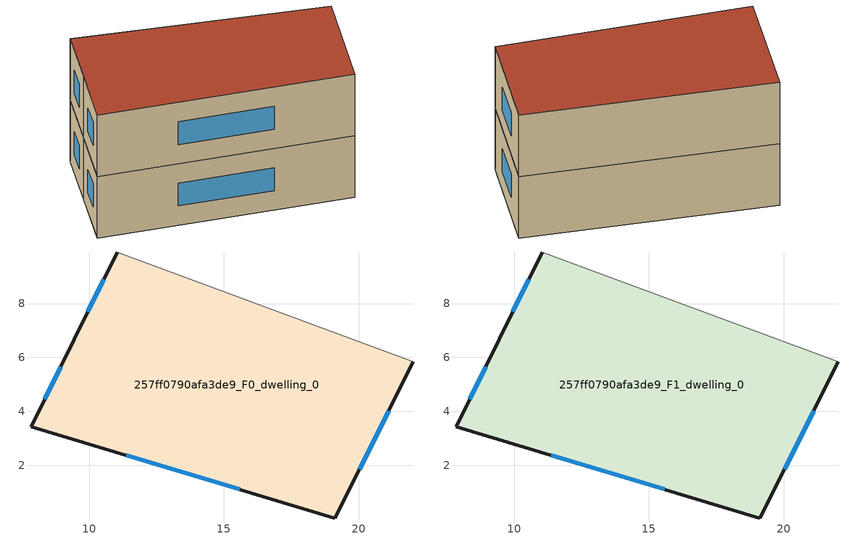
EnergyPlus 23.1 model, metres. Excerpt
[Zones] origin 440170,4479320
257ff0790afa3de9_F0_dwelling_0
 floor ground (EU_floor_Construction): 22.04,5.84 19.13,0.04 7.84,3.42 9.44,6.67 11.04,9.91 z0
 wall outside (EU_wall_Construction): 11.04,9.91 9.44,6.67 7.84,3.42 19.13,0.04 22.04,5.84 z0:3
 wall adiabatic (EU_wall_Construction): 22.04,5.84 11.04,9.91 z0:3
 window (EU_Window_Construction): 10.54,8.9 9.94,7.69 / 20.04,1.85 21.13,4.02 / 11.38,2.36 15.59,1.1 / 8.94,5.66 8.34,4.44 z0.94:2.06
257ff0790afa3de9_F1_dwelling_0
 floor to 257ff0790afa3de9_F0_dwelling_0 (EU_floor_Construction): 22.04,5.84 19.13,0.04 7.84,3.42 9.44,6.67 11.04,9.91 z3
 wall outside (EU_wall_Construction): 11.04,9.91 9.44,6.67 7.84,3.42 19.13,0.04 22.04,5.84 z3:6
 wall adiabatic (EU_wall_Construction): 22.04,5.84 11.04,9.91 z3:6
 window (EU_Window_Construction): 10.54,8.9 9.94,7.69 / 20.04,1.85 21.13,4.02 / 11.38,2.36 15.59,1.1 / 8.94,5.66 8.34,4.44 z3.94:5.06
 roof outside (EU_roof_Construction): 19.13,0.04 22.04,5.84 11.04,9.91 9.44,6.67 7.84,3.42 z6
[Building]
EU S2 Campaign: North Axis=0; Terrain=City; Solar Distribution=FullExterior
[Site:Location]
Madrid: Latitude=40.5; Longitude=-3.5; Time Zone=1; Elevation=609
[SizingPeriod:WeatherFileDays]
AnnualSizingPeriod: Begin Month=1; Begin Day of Month=1; End Month=12; End Day of Month=31; Day of Week for Start Day=Monday; Use Weather File Daylight Saving Period=No; Use Weather File Rain and Snow Indicators=No
[MATERIAL]
EU_InternalMass_Material: Roughness=MediumRough; Thickness=0.1; Conductivity=1; Density=1800; Specific Heat=900; Thermal Absorptance=0.9; Solar Absorptance=0.7; Visible Absorptance=0.7
[MATERIAL:NOMASS] Roughness=MediumRough; Thermal Absorptance=0.9; Solar Absorptance=0.7; Visible Absorptance=0.7
Name | Thermal Resistance
EU_wall_NoMass | 0.461255
EU_roof_NoMass | 0.289352
EU_floor_NoMass | 0.631313
[WINDOWMATERIAL:SIMPLEGLAZINGSYSTEM]
EU_Window_SimpleGlazing: UFactor=3.792; Solar Heat Gain Coefficient=0.85; Visible Transmittance=0.85
[CONSTRUCTION]
EU_wall_Construction: EU_wall_NoMass
EU_roof_Construction: EU_roof_NoMass
EU_floor_Construction: EU_floor_NoMass
EU_Window_Construction: EU_Window_SimpleGlazing
EU_InternalMass_Construction: EU_InternalMass_Material
[ZONE] Type=1; Multiplier=1; Ceiling Height=autocalculate; Floor Area=autocalculate; Part of Total Floor Area=Yes
Name | Volume
257ff0790afa3de9_F0_dwelling_0 | 239.735
257ff0790afa3de9_F1_dwelling_0 | 239.736
[INTERNALMASS] Construction=EU_InternalMass_Construction; Surface Area=79.9118
Name | Zone or ZoneList
257ff0790afa3de9_F0_dwelling_0_EU_InternalMass | 257ff0790afa3de9_F0_dwelling_0
257ff0790afa3de9_F1_dwelling_0_EU_InternalMass | 257ff0790afa3de9_F1_dwelling_0
[OTHEREQUIPMENT] Fuel Type=Electricity; Design Level Calculation Method=Watts/Area; Power per Zone Floor Area=1; Fraction Latent=0; Fraction Radiant=0; Fraction Lost=0; Carbon Dioxide Generation Rate=0; EndUse Subcategory=EU_Step8_InternalGains
Name | Zone or ZoneList or Space or SpaceList | Schedule
EU_Step8_InternalGain_257ff0790afa3de9_F0_dwelling_0_f000 | 257ff0790afa3de9_F0_dwelling_0 | EU_Step8_GainSchedule_257ff0790afa3de9_F0_dwelling_0_f000
EU_Step8_InternalGain_257ff0790afa3de9_F1_dwelling_0_f000 | 257ff0790afa3de9_F1_dwelling_0 | EU_Step8_GainSchedule_257ff0790afa3de9_F1_dwelling_0_f000
[ZONEVENTILATION:DESIGNFLOWRATE] Schedule=EU_AlwaysOn; Design Flow Rate Calculation Method=AirChanges/Hour; Air Changes per Hour=0.64; Ventilation Type=Natural; Fan Pressure Rise=0; Fan Total Efficiency=1; Constant Term Coefficient=1; Temperature Term Coefficient=0; Velocity Term Coefficient=0; Velocity Squared Term Coefficient=0; Minimum Indoor Temperature=-100; Maximum Indoor Temperature=100; Delta Temperature=-100; Minimum Outdoor Temperature=-100; Maximum Outdoor Temperature=100; Maximum Wind Speed=40
Name | Zone or ZoneList or Space or SpaceList
EU_ConstantAir_257ff0790afa3de9_F0_dwelling_0 | 257ff0790afa3de9_F0_dwelling_0
EU_ConstantAir_257ff0790afa3de9_F1_dwelling_0 | 257ff0790afa3de9_F1_dwelling_0
[HVACTEMPLATE:THERMOSTAT] Constant Heating Setpoint=20; Constant Cooling Setpoint=50
EU_HeatOnly_257ff0790afa3de9_F0_dwelling_0; EU_HeatOnly_257ff0790afa3de9_F1_dwelling_0
[HVACTEMPLATE:ZONE:IDEALLOADSAIRSYSTEM] System Availability Schedule=EU_AlwaysOn; Maximum Heating Supply Air Temperature=50; Minimum Cooling Supply Air Temperature=13; Maximum Heating Supply Air Humidity Ratio=0.0156; Minimum Cooling Supply Air Humidity Ratio=0.0077; Heating Limit=NoLimit; Cooling Limit=NoLimit; Heating Availability Schedule=EU_AlwaysOn; Cooling Availability Schedule=EU_CoolingOff; Dehumidification Control Type=ConstantSensibleHeatRatio; Cooling Sensible Heat Ratio=0.7; Dehumidification Setpoint=60; Humidification Control Type=None; Humidification Setpoint=30; Outdoor Air Method=None; Outdoor Air Flow Rate per Person=0.00944; Outdoor Air Flow Rate per Zone Floor Area=0; Outdoor Air Flow Rate per Zone=0; Demand Controlled Ventilation Type=None; Outdoor Air Economizer Type=NoEconomizer; Heat Recovery Type=None; Sensible Heat Recovery Effectiveness=0.7; Latent Heat Recovery Effectiveness=0.65
Name | Template Thermostat
257ff0790afa3de9_F0_dwelling_0 | EU_HeatOnly_257ff0790afa3de9_F0_dwelling_0
257ff0790afa3de9_F1_dwelling_0 | EU_HeatOnly_257ff0790afa3de9_F1_dwelling_0
[SIZING:ZONE] Zone Cooling Design Supply Air Temperature Input Method=SupplyAirTemperature; Zone Cooling Design Supply Air Temperature=13; Zone Heating Design Supply Air Temperature Input Method=SupplyAirTemperature; Zone Heating Design Supply Air Temperature=50; Zone Cooling Design Supply Air Humidity Ratio=0.008; Zone Heating Design Supply Air Humidity Ratio=0.008; Cooling Design Air Flow Method=DesignDay; Cooling Design Air Flow Rate=0; Cooling Minimum Air Flow per Zone Floor Area=0.000762; Cooling Minimum Air Flow=0; Cooling Minimum Air Flow Fraction=0.2; Heating Design Air Flow Method=DesignDay; Heating Design Air Flow Rate=0; Heating Maximum Air Flow per Zone Floor Area=0.002032; Heating Maximum Air Flow=0.141576; Heating Maximum Air Flow Fraction=0.3; Account for Dedicated Outdoor Air System=No; Dedicated Outdoor Air System Control Strategy=NeutralSupplyAir; Dedicated Outdoor Air Low Setpoint Temperature for Design=autosize; Dedicated Outdoor Air High Setpoint Temperature for Design=autosize; Zone Load Sizing Method=Sensible Load Only No Latent Load; Zone Latent Cooling Design Supply Air Humidity Ratio Input Method=HumidityRatioDifference; Zone Cooling Design Supply Air Humidity Ratio Difference=0.005; Zone Latent Heating Design Supply Air Humidity Ratio Input Method=HumidityRatioDifference; Zone Humidification Design Supply Air Humidity Ratio Difference=0.005
257ff0790afa3de9_F0_dwelling_0; 257ff0790afa3de9_F1_dwelling_0
[SCHEDULE:CONSTANT]
Name | Hourly Value
EU_AlwaysOn | 1
EU_CoolingOff | 0
[SCHEDULE:FILE] Column Number=1; Rows to Skip at Top=0; Number of Hours of Data=8760; Column Separator=Comma; Interpolate to Timestep=No; Minutes per Item=60; Adjust Schedule for Daylight Savings=Yes
Name | File
EU_Step8_GainSchedule_257ff0790afa3de9_F0_dwelling_0_f000 | ../../schedules/257ff0790afa3de9/257ff0790afa3de9_F0_dwelling_0_f000_gain.csv
EU_Step8_GainSchedule_257ff0790afa3de9_F1_dwelling_0_f000 | ../../schedules/257ff0790afa3de9/257ff0790afa3de9_F1_dwelling_0_f000_gain.csv
